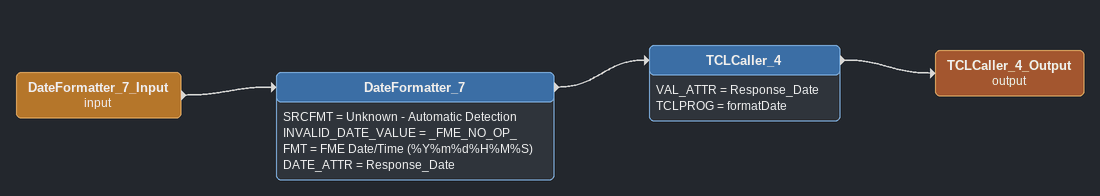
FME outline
DateFormatter_7_Input (input)
    -> DateFormatter_7
DateFormatter_7
    SRCFMT = Unknown - Automatic Detection
    INVALID_DATE_VALUE = _FME_NO_OP_
    FMT = FME Date/Time (%Y%m%d%H%M%S)
    DATE_ATTR = Response_Date
    -> TCLCaller_4
TCLCaller_4
    VAL_ATTR = Response_Date
    TCLPROG = formatDate
    -> TCLCaller_4_Output (output)
TCLCaller_4_Output (output)
